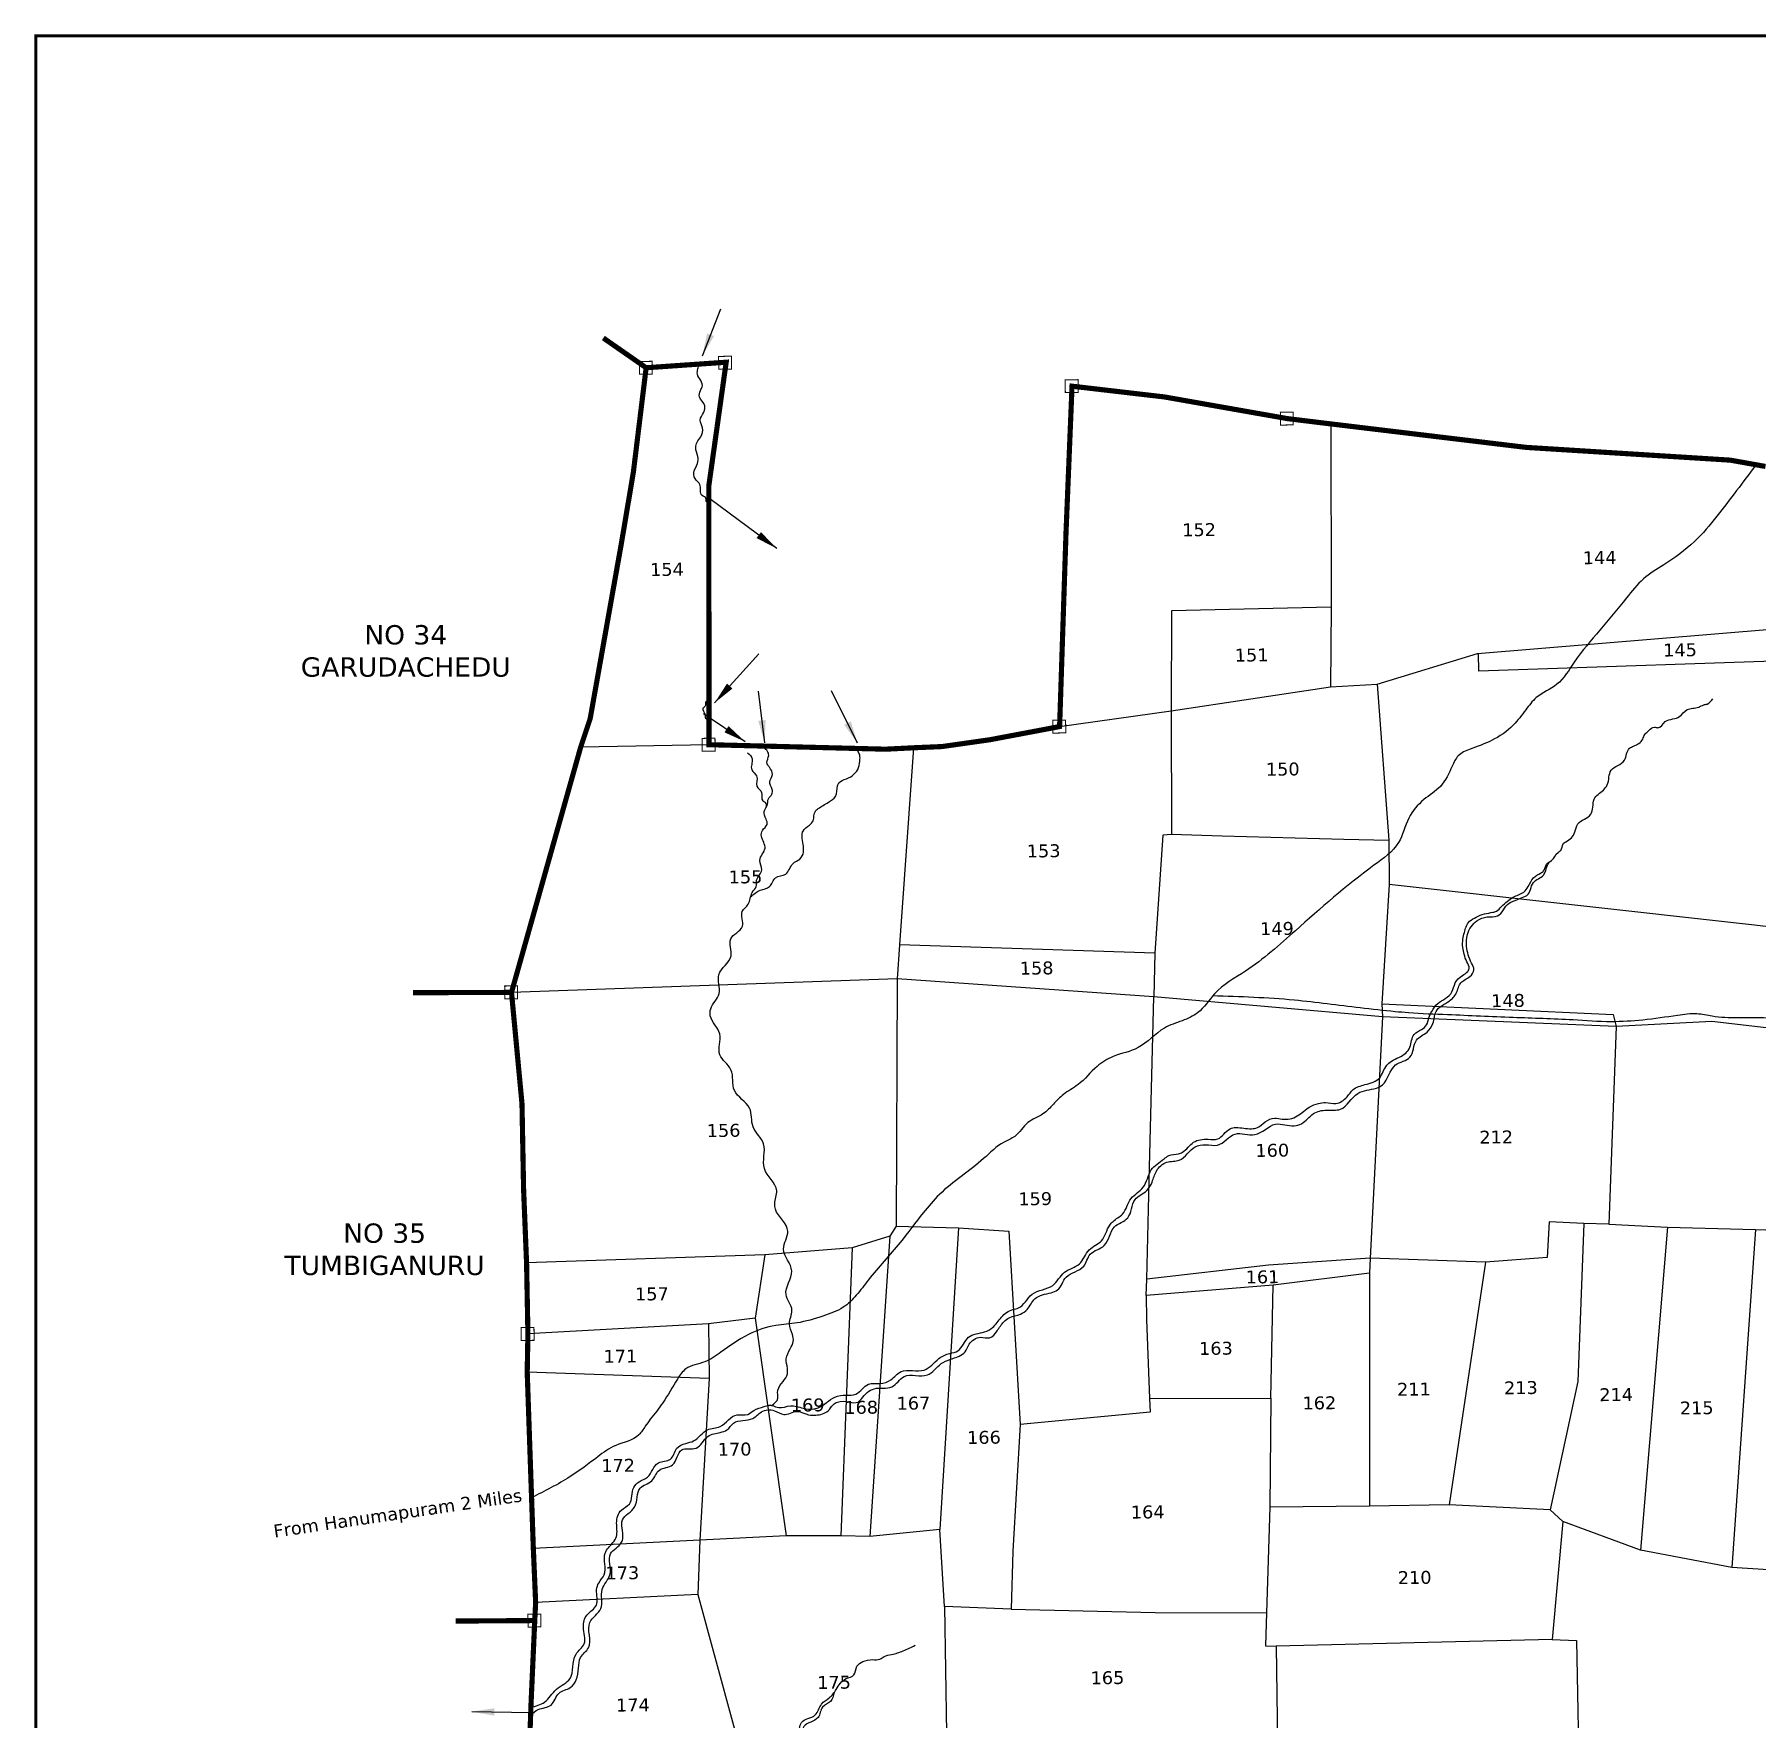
# Model space of a CAD drawing. Header units: inches. Extents: x 732949 to 750614, y 1640350 to 1646067.
# Drawn here: x 732949 to 735624, y 1643252 to 1645866 of the extents above; entities that cross this region are included whole.
import ezdxf
from ezdxf.enums import TextEntityAlignment as Align

# ---------------------------------------------------------------- set-up
doc = ezdxf.new("R2010")
doc.units = ezdxf.units.IN
doc.header["$MEASUREMENT"] = 0
doc.linetypes.add('ACAD_ISO02W100', pattern=[15, 12, -3])
for name, color, linetype in [('CSMark', 72, 'Continuous'), ('PLOT', 7, 'Continuous'), ('PLOT NO', 7, 'Continuous'), ('ROADS', 6, 'Continuous'), ('STRUCTURE', 5, 'Continuous'), ('TANKS-STREAM', 4, 'Continuous'), ('TEXT', 7, 'Continuous'), ('VILLAGE BOUNDRY', 5, 'Continuous'), ('VILLAGE STONES', 240, 'Continuous')]:
    doc.layers.add(name, color=color, linetype=linetype)
doc.styles.get("Standard").update_dxf_attribs({"font": 'verdana_0.ttf'})
doc.dimstyles.get("Standard").update_dxf_attribs({"dimtxt": 0.18, "dimasz": 35, "dimexe": 0.18, "dimexo": 0.0625, "dimgap": 0.09, "dimtad": 0, "dimtih": 1, "dimtoh": 1, "dimdec": 4, "dimzin": 0, "dimdsep": 46, "dimtxsty": 'Standard', "dimcen": 0.09, "dimadec": 0, "dimazin": 0, "dimtfac": 1, "dimtdec": 4, "dimtofl": 0, "dimtmove": 0, "dimatfit": 3, "dimfxl": 0, "dimtolj": 1, "dimtzin": 0, "dimarcsym": 0})

msp = doc.modelspace()

# ---------------------------------------------------------------- linework, layer by layer
at = {"layer": 'PLOT'}
for points in [[(734962.8, 1645261.1), (734963, 1644976.9), (734962.1, 1644853.2), (735034.6, 1644857.3), (735052.5, 1644614.8), (735053.4, 1644546.2), (735041.6, 1644360.9), (735042.6, 1644340.8), (735023.6, 1643965.9), (735022.6, 1643942.9), (735022.5, 1643581), (734867.7, 1643579.8), (734862.8, 1643415.6), (734861.3, 1643364.5), (734877.7, 1643363.8), (734879.8, 1643213.6)], [(735034.6, 1644857.3), (735190.2, 1644904.9), (735746.4, 1644950.8), (735741.8, 1644896), (735768.7, 1644897.5), (735815.7, 1645171.9)], [(734963, 1644976.9), (734715.4, 1644970.9), (734714.5, 1644815.8)], [(735768.7, 1644897.5), (736121.5, 1644836.9), (736288.1, 1644823.6), (736376.2, 1644811.2), (736353.5, 1644651.6), (736299.3, 1644403.3), (735616, 1644483.7), (735053.4, 1644546.2)], [(735741.8, 1644896), (735192.7, 1644877.3), (735191.7, 1644905)], [(734541.4, 1644791.3), (734714.5, 1644815.8), (734962.1, 1644853.2)], [(734714.5, 1644815.8), (734715.2, 1644623.7), (734701.5, 1644622.9), (734689.1, 1644439.6), (734687.9, 1644371.6)], [(733996.9, 1644763.2), (733797.7, 1644759.6)], [(734314.7, 1644758.4), (734292.6, 1644452.4), (734288.9, 1644399.6), (733690.2, 1644378.7)], [(735052.7, 1644614.3), (734982.6, 1644615.9), (734794.1, 1644621.2), (734715.2, 1644623.8)], [(734689.1, 1644439.6), (734292.6, 1644452.4)], [(734288.9, 1644399.5), (734287.8, 1644015.7), (734384.3, 1644013.3), (734462.5, 1644008.3), (734480.4, 1643707.7)], [(735042.6, 1644340.8), (734687.9, 1644371.6), (734288.9, 1644399.5)], [(736299.3, 1644403.3), (736266.8, 1644261.1), (736209.2, 1644266.8), (735877.3, 1644296.5), (735842.6, 1644300.1), (735554.5, 1644333.4), (735405.9, 1644325.6), (735042.6, 1644340.8)], [(735023.6, 1643965.9), (734866, 1643955.1), (734676.7, 1643933.3), (734680.8, 1644107.2), (734687.9, 1644371.6)], [(735041.6, 1644360.9), (735401.3, 1644344.2), (735405.9, 1644325.6)], [(735405.9, 1644325.6), (735394.2, 1644019), (735355.4, 1644020.2), (735301.7, 1644022.6), (735298.7, 1643967.2), (735202.6, 1643960), (735023.6, 1643965.9)], [(734287.8, 1644015.7), (734277.7, 1644000.4), (734219.5, 1643982.1), (734083.8, 1643971.4), (733713.6, 1643958.8)], [(734384.3, 1644013.3), (734355.6, 1643544.8)], [(735355.4, 1644020.2), (735346, 1643774.6), (735303.3, 1643575.6)], [(735394.2, 1644019), (735485.5, 1644014.4), (735622.3, 1644010.8), (735829.6, 1644003.8), (735868.1, 1644010.2), (735942.3, 1644006.8), (736211.9, 1644004.2)], [(735485.5, 1644014.4), (735443.7, 1643513.1)], [(734277.7, 1644000.4), (734246.6, 1643534)], [(735622.3, 1644010.8), (735585.1, 1643486.2)], [(734083.8, 1643971.4), (734068.8, 1643873.2), (733996.3, 1643864.4), (733715.7, 1643848.5)], [(734219.5, 1643982.1), (734201.4, 1643534.9)], [(735202.6, 1643960), (735146.5, 1643583.2)], [(735022.6, 1643942.9), (734872.8, 1643924), (734675.9, 1643908.4), (734676.7, 1643933.3)], [(734675.9, 1643908.4), (734676.5, 1643870.8), (734681.2, 1643748.4), (734869.6, 1643748.9), (734872.8, 1643924)], [(733996.3, 1643864.4), (733997, 1643779.1), (733982.7, 1643528.4)], [(734068.8, 1643873.2), (734116.7, 1643535.3)], [(733997, 1643779.1), (733714.6, 1643789.3)], [(734681.2, 1643748.4), (734682.1, 1643727), (734480.4, 1643707.7), (734468.6, 1643511.3), (734466.3, 1643421.5), (734689.7, 1643416.1), (734862.8, 1643415.6)], [(734869.6, 1643748.9), (734867.7, 1643579.8)], [(735323, 1643557.3), (735303.3, 1643575.6), (735146.5, 1643583.2), (735022.5, 1643581)], [(734466.3, 1643421.5), (734362.9, 1643425.2), (734355.6, 1643544.8), (734246.6, 1643534), (734201.4, 1643534.9), (734116.7, 1643535.3), (733982.7, 1643528.4), (733724.1, 1643515.7)], [(736116.3, 1643483.5), (735895.7, 1643477.2), (735723.7, 1643477.4), (735585.1, 1643486.2), (735443.7, 1643513.1), (735323, 1643557.3), (735306.1, 1643374), (734877.7, 1643363.8)], [(733982.7, 1643528.4), (733979.5, 1643444), (734061.8, 1643141.8)], [(733979.5, 1643444), (733727.7, 1643431.6)], [(734362.9, 1643425.2), (734365.5, 1643228.7), (734362.5, 1643075)], [(735306.1, 1643374), (735344.2, 1643372.7), (735348.9, 1643125.5), (735344.2, 1643048.3), (735520.1, 1643051.6)]]:
    msp.add_lwpolyline(points, dxfattribs=at)
at = {"layer": 'ROADS'}
for points in [[(735622.8, 1645197.7), (735562.2, 1645118), (735527.4, 1645078.5), (735479.6, 1645042.5), (735448.1, 1645020.5), (735421.6, 1644991), (735380.4, 1644941), (735340.7, 1644891.5), (735313.7, 1644856.9), (735281.7, 1644836.2), (735265.2, 1644817.2), (735246, 1644793.6), (735212.3, 1644769.7), (735178.8, 1644756.2), (735160.4, 1644745.8), (735151.1, 1644729.9), (735132.7, 1644698.4), (735107.1, 1644677.9), (735083.6, 1644649.1), (735067.7, 1644611.3), (735029.6, 1644576), (734907.6, 1644474.5), (734830.2, 1644411.8), (734781.9, 1644376.4), (734755.8, 1644347), (734731.9, 1644334.7), (734704.1, 1644323.2), (734663.4, 1644292.9), (734624.8, 1644279.2), (734599.7, 1644263.9), (734570, 1644235.5), (734547.3, 1644220.2), (734531.8, 1644205.3), (734515.5, 1644190.1), (734492.1, 1644176.5), (734471.7, 1644155.2), (734455.2, 1644146.3), (734423.4, 1644120.7), (734354.8, 1644065), (734329.6, 1644036.5), (734293.7, 1643990.6), (734244.5, 1643932.3), (734225.7, 1643908.5), (734205.2, 1643889.9), (734173.8, 1643876.3), (734133.6, 1643865.6), (734100.6, 1643861.6), (734058.2, 1643847.6), (734015.5, 1643820.3), (733990.5, 1643805.3), (733960.8, 1643794.1), (733947.8, 1643778.4), (733925.1, 1643741.7), (733905.8, 1643716.1), (733897.8, 1643705.2), (733888, 1643691.8), (733852.1, 1643675.5), (733824.1, 1643657.7), (733781.3, 1643627), (733721.4, 1643594.4)], [(733643.8, 1642302.4), (733768.7, 1642294.5), (733858.7, 1642296.8), (733967.9, 1642293.2), (734054.2, 1642296.4), (734136.2, 1642289.6), (734166.7, 1642281.2), (734194.9, 1642280.6), (734238.4, 1642280.5), (734319.8, 1642275.3), (734415.1, 1642269), (734462, 1642266.4), (734516.1, 1642265.8), (734551.1, 1642270.3), (734585.2, 1642275.3), (734621.9, 1642269.9), (734639.3, 1642267.9), (734676.7, 1642274.9), (734702.7, 1642281.1), (734733.4, 1642282.4), (734799.5, 1642282), (734845.1, 1642283.4), (734923.5, 1642285.3), (734985.2, 1642290.1), (735034.6, 1642309.3), (735110.9, 1642337.3), (735181.3, 1642366), (735249, 1642390.7), (735342.2, 1642426.3), (735408.6, 1642458.8), (735464.6, 1642480.4), (735499, 1642492), (735613.2, 1642521.3), (735711.8, 1642541.1), (735763, 1642545.1), (735814.2, 1642544.5), (735882.8, 1642543.8), (735946.4, 1642543.6), (736031.1, 1642549.6), (736073, 1642550.4), (736106.5, 1642555.4), (736144.7, 1642548.1), (736180.2, 1642543), (736215.4, 1642541.8), (736266.9, 1642547.1), (736302.5, 1642550.3), (736315.3, 1642545.8), (736336, 1642529), (736353.1, 1642528), (736384.9, 1642534.9), (736406, 1642535.1), (736433.1, 1642528.9), (736473.7, 1642537.2), (736502.1, 1642550.9), (736534.9, 1642557.5), (736566.2, 1642563.1), (736582, 1642563.9), (736619.5, 1642583.4), (736649, 1642588.7), (736665, 1642601), (736699.4, 1642606.4), (736735.3, 1642609), (736765.2, 1642605), (736808.1, 1642612.7), (736858.9, 1642622.6), (736899, 1642618.7), (736931.8, 1642624.4), (736949.6, 1642642), (736963.7, 1642660.1), (736992.3, 1642675.3), (737062.4, 1642706.1), (737115.3, 1642719.1), (737205.3, 1642745.6), (737225.7, 1642753.6), (737252.2, 1642779.8), (737269.8, 1642790.6), (737306.6, 1642797.8), (737338.4, 1642811.6), (737382.6, 1642829.8), (737444.4, 1642849.9), (737496.9, 1642869.1), (737519.1, 1642881.8), (737548, 1642903.2), (737578, 1642913.5), (737616.7, 1642921.1), (737685.4, 1642936.9), (737729, 1642955.4), (737760.2, 1642964.2), (737806.4, 1642969.1), (737840.4, 1642986.6), (737884.8, 1642992.3), (737944.2, 1643008.5), (737983.4, 1643029.8), (738018.5, 1643047.5), (738040.6, 1643051.9), (738096.4, 1643047.5), (738233.7, 1643038.8), (738301.8, 1643039.9), (738410.5, 1643041.5), (738558.3, 1643031), (738585, 1643027.8), (738643.3, 1643028.5), (738708, 1643024.6), (738742.8, 1643021.8), (738801.7, 1643020), (738861.2, 1643032.4), (738901.9, 1643031.6), (738956.2, 1643027.2), (739051.2, 1643014.1), (739139.6, 1643003.2), (739173.7, 1642997.3), (739213.7, 1642977), (739229.7, 1642972.4), (739306.1, 1642967.6), (739366.4, 1642962.7), (739441.1, 1642963.2), (739507.3, 1642967.5), (739541.6, 1642974.8), (739572.9, 1642991.3), (739616.9, 1643004.4), (739734.6, 1643025.4), (739802.2, 1643040.1), (739837.5, 1643048.7), (739886.1, 1643048.4), (739955.9, 1643053.3), (740026.5, 1643058.3), (740075.6, 1643066.1), (740120, 1643076.1), (740146.3, 1643087.7), (740190.1, 1643112), (740231, 1643148.4), (740256.4, 1643174.4), (740295.8, 1643224), (740330.4, 1643258.8), (740374.2, 1643297.7), (740427, 1643340.9), (740472, 1643381.7), (740520.8, 1643422.2), (740537.9, 1643443.9), (740567.6, 1643488), (740609, 1643542), (740644.9, 1643576.1), (740707.6, 1643616.1), (740759.3, 1643650.4), (740828.8, 1643697.8), (740900.1, 1643747.2), (740980.4, 1643789.4), (741040.5, 1643815.8), (741093.1, 1643848.2), (741115.6, 1643869.6), (741137.7, 1643899.7), (741167.9, 1643963.5), (741178.4, 1644003.9), (741190.2, 1644080), (741192, 1644110.3), (741196.9, 1644126.4), (741226.2, 1644158.3), (741279.3, 1644203.2), (741333.1, 1644244.2), (741374.4, 1644270.2), (741457.9, 1644320.3), (741519.3, 1644354.1), (741540.6, 1644363.8), (741558, 1644388), (741620.7, 1644437.1), (741655.3, 1644470), (741676.8, 1644498.8), (741685.8, 1644538.6), (741698.8, 1644558.6), (741709.3, 1644578), (741733.6, 1644612.8), (741749.5, 1644648.6), (741768.7, 1644690.8)], [(734779.4, 1644373.7), (734906, 1644367.1), (735008.2, 1644355), (735062.7, 1644349.2), (735083.2, 1644347.4), (735143.9, 1644344.4), (735245.7, 1644340.1), (735338.7, 1644336.4), (735398, 1644333.6), (735447.1, 1644336.3), (735501.2, 1644343.5), (735531.2, 1644345.9), (735554.8, 1644342.1), (735594.4, 1644339.7), (735634.4, 1644339.5), (735655.8, 1644338.1), (735706.2, 1644327.4), (735737.8, 1644321.2), (735757.8, 1644322.6), (735781.8, 1644318), (735810.6, 1644320), (735836.8, 1644318), (735882.8, 1644310.1), (735903.9, 1644303.9), (735951, 1644283.3), (735995, 1644264.6), (736048.2, 1644252.7), (736078.9, 1644247.3), (736100.6, 1644246.5), (736119.4, 1644245.9), (736145.8, 1644239.4), (736176.9, 1644234.8), (736199.6, 1644235.5), (736234.3, 1644231.4), (736299.4, 1644216.1), (736346.8, 1644209), (736386, 1644210.9), (736410.3, 1644207.3), (736446.6, 1644197.2), (736482.5, 1644187.1), (736546, 1644167), (736603, 1644150.1), (736622.9, 1644144.6), (736665.4, 1644140), (736708.8, 1644131.4), (736762, 1644123.6), (736828.5, 1644113), (736854.1, 1644111.9), (736887.4, 1644106.5), (736906.2, 1644102.2), (736936.2, 1644099), (736983.3, 1644093.4), (737023.4, 1644090.6), (737070.6, 1644086.4), (737111.7, 1644080.1), (737162.3, 1644072), (737202.8, 1644062.2), (737233.5, 1644050.2), (737253.2, 1644031.6), (737269.6, 1644022.5), (737292.1, 1644016.4), (737317.7, 1644013.8), (737354.1, 1644008.1), (737406.5, 1643997.7), (737473.9, 1643982.9), (737509.8, 1643975.1), (737580.7, 1643966.2), (737636.6, 1643955.9), (737668, 1643952), (737702.9, 1643945.6), (737746.8, 1643948), (737814.8, 1643947.8), (737852.1, 1643947.6), (737884.8, 1643939.1), (737916.6, 1643929.8), (737949.3, 1643928.9), (737965.2, 1643925.6), (738000.7, 1643914.7), (738036.1, 1643906.2), (738064.4, 1643900.4), (738089.8, 1643891.4), (738132, 1643869.6), (738178.6, 1643856.3), (738232.8, 1643840.7), (738298.5, 1643826.2), (738376.5, 1643801.6), (738429.2, 1643786.7), (738498.9, 1643765.2), (738596.2, 1643736.9), (738676.3, 1643714.6), (738747.1, 1643692.3), (738827.5, 1643667.6), (738891.2, 1643640.8), (738967.5, 1643609.7), (739017.7, 1643588.6), (739035.8, 1643576.7), (739065.5, 1643563.1), (739120.2, 1643540.1), (739178.5, 1643511.7), (739233.7, 1643485.6), (739285.4, 1643465.5), (739311.9, 1643455.7), (739357.1, 1643432.2), (739436.3, 1643395.1), (739457.8, 1643383.6), (739498.4, 1643367.6), (739538.4, 1643355.9), (739583.5, 1643338.5), (739639.6, 1643313.1), (739713.2, 1643278.7), (739765.1, 1643253.8), (739857.9, 1643213.4), (739902.9, 1643191.1), (739937.8, 1643185.7), (739978, 1643172), (739982.2, 1643169.4), (739983.5, 1643164.7), (739985.8, 1643129.5), (739984.8, 1643108.9), (739981.1, 1643071.4), (739982, 1643055)]]:
    msp.add_spline(points, degree=3, dxfattribs=at)
at = {"layer": 'STRUCTURE', "color": 5, "const_width": 4.24}
msp.add_lwpolyline([(732951.5, 1645863.5), (750522.7, 1645863.5), (750522.7, 1640351.9), (732951.5, 1640351.9)], close=True, dxfattribs=at)
at = {"layer": 'TANKS-STREAM'}
for points in [[(733995.8, 1645139), (733992.7, 1645140.7), (733992.2, 1645145.7), (733986.4, 1645149.9), (733982.5, 1645167.3), (733977, 1645173.6), (733973.2, 1645185.3), (733979, 1645199.8), (733979.5, 1645210.8), (733976.3, 1645224.5), (733978.4, 1645232.6), (733984.4, 1645241.3), (733986.9, 1645254.8), (733983.3, 1645267), (733988.5, 1645278.4), (733990.1, 1645283), (733990.3, 1645289.4), (733982.2, 1645303), (733983.7, 1645313.1), (733986.4, 1645318.6), (733984.2, 1645328.3), (733978.8, 1645338.5), (733979.8, 1645346.8), (733981.7, 1645353.2)], [(733720.4, 1643269), (733741.6, 1643277), (733760.2, 1643297.2), (733781.1, 1643313.5), (733790.4, 1643351.4), (733803.2, 1643367.6), (733801.8, 1643393.6), (733807.4, 1643412.2), (733822.1, 1643427.4), (733822.4, 1643451.4), (733825.8, 1643461.9), (733834, 1643474.5), (733835.7, 1643508.3), (733847.8, 1643524.7), (733853.1, 1643534.2), (733853.5, 1643554.9), (733860.8, 1643575.2), (733873.2, 1643584.5), (733880, 1643610.3), (733888.4, 1643619), (733901.5, 1643626.4), (733918.3, 1643648.3), (733937, 1643654.1), (733946.7, 1643670.6), (733960.8, 1643678.7), (733973, 1643682.4), (733994.5, 1643699.7), (734014.1, 1643704.8), (734040.8, 1643723), (734057.2, 1643723.6), (734066.5, 1643729.7), (734082.5, 1643735.7), (734090.1, 1643737.7), (734095.4, 1643737.3), (734105.2, 1643734.1), (734123.3, 1643737), (734143, 1643733.3), (734159.5, 1643732), (734166.3, 1643733.8), (734192.4, 1643750.3), (734210.1, 1643753.5), (734224.9, 1643755.1), (734244.7, 1643770.6), (734262.5, 1643771.6), (734279.4, 1643777.5), (734295.1, 1643790), (734331.2, 1643792.5), (734353.9, 1643810.3), (734370.9, 1643818.4), (734383.4, 1643822.3), (734399.9, 1643843.4), (734425, 1643851.7), (734437.1, 1643858.3), (734451.2, 1643874.7), (734459.1, 1643881.7), (734468.8, 1643886.4), (734477.4, 1643888.8), (734498.6, 1643910.1), (734530.8, 1643923.9), (734549.1, 1643944.3), (734572.1, 1643957.3), (734587.5, 1643979.2), (734606.3, 1643993), (734619.4, 1644017.6), (734624.4, 1644023.3), (734639, 1644034.5), (734652.7, 1644058.9), (734671.3, 1644076.1), (734683.7, 1644103.1), (734703.6, 1644120.2), (734711.2, 1644125.4), (734726.1, 1644128.2), (734732.1, 1644130.6), (734749.5, 1644146), (734772.1, 1644150.7), (734786.9, 1644151.3), (734806.2, 1644167), (734815, 1644168.9), (734839.5, 1644167), (734848.5, 1644168.9), (734860.7, 1644177.7), (734875.5, 1644183.4), (734887, 1644182), (734899.2, 1644182.4), (734910.5, 1644186.9), (734930.1, 1644201), (734943.2, 1644206.2), (734954.4, 1644207.7), (734970.5, 1644206.2), (734987.8, 1644216.5), (734997.2, 1644227.7), (735015.6, 1644235.5), (735038.5, 1644246.3), (735049.4, 1644265.5), (735056.7, 1644271.9), (735079, 1644284.6), (735085.2, 1644293.6), (735092, 1644313.4), (735103.5, 1644321.2), (735111.4, 1644328.4), (735114.9, 1644339.4), (735119.4, 1644349.1), (735128.6, 1644361.5), (735140.4, 1644369.3), (735150.7, 1644379.6), (735155.9, 1644393.5), (735166.9, 1644404.8), (735175.3, 1644411.3), (735177.4, 1644416), (735173.9, 1644426.2), (735169.7, 1644437.9), (735167.6, 1644448.6), (735167.7, 1644461.5), (735170, 1644471.7), (735172.7, 1644480.5), (735178.2, 1644489.1), (735188.2, 1644495.4), (735201.2, 1644500.6), (735214.4, 1644503.1), (735219.7, 1644504.9), (735227.6, 1644512), (735236.7, 1644520), (735245.7, 1644526.5), (735262.1, 1644534.3), (735269.2, 1644543.2), (735277.4, 1644556.6), (735288.4, 1644564), (735293.1, 1644567.3), (735297.6, 1644577.6), (735305.5, 1644583.4), (735315.6, 1644595.9), (735319.9, 1644599.2), (735323.3, 1644609.2), (735327.6, 1644612.5), (735336.3, 1644618.6), (735341.4, 1644627.7), (735346.2, 1644640.2), (735366.3, 1644655.1), (735369.6, 1644666.3), (735371.5, 1644678.6), (735385.8, 1644692.8), (735391.9, 1644700.7), (735398, 1644723.6), (735418.5, 1644739), (735426.4, 1644757.6), (735432.8, 1644760.9), (735447, 1644771.7), (735450.4, 1644779.2), (735456.6, 1644785.2), (735465.2, 1644790.5), (735470.5, 1644789.5), (735482, 1644799), (735493.9, 1644803.1), (735504, 1644807), (735516, 1644817.6), (735533.9, 1644821.4), (735541.7, 1644825), (735547, 1644826.2), (735555.8, 1644834.6)], [(733996.9, 1644833), (733991.4, 1644828.1), (733991.1, 1644823.3), (733987.5, 1644819.8), (733990.9, 1644809.2), (733992.9, 1644803.5), (733996.9, 1644802.4), (733996.3, 1644802.4)], [(734094.3, 1643737.5), (734103.8, 1643748.6), (734103.5, 1643757.1), (734109.5, 1643771.7), (734117.8, 1643783.7), (734118.8, 1643795), (734116.9, 1643809.9), (734123.1, 1643825.6), (734127.7, 1643836.9), (734126.5, 1643847.9), (734121.7, 1643864.1), (734125.8, 1643885.1), (734116.5, 1643909.6), (734125.5, 1643946.1), (734112.7, 1643980.2), (734119.3, 1644008), (734100, 1644042.2), (734098.9, 1644050.2), (734102, 1644070.9), (734082.9, 1644105.3), (734081.7, 1644143.4), (734065.3, 1644170.2), (734060, 1644198.9), (734036.3, 1644226.5), (734031, 1644258.7), (734013.7, 1644281.8), (734013.5, 1644314.4), (733998.9, 1644342.2), (733999.6, 1644353.3), (734012.8, 1644377), (734012.2, 1644406.2), (734031.2, 1644435.2), (734030.7, 1644461.7), (734048.8, 1644481.3), (734048.5, 1644504.3), (734057.8, 1644515.5), (734064.1, 1644533.8), (734070.3, 1644543), (734070.9, 1644552.9), (734078.9, 1644568.8), (734075.8, 1644583.5), (734083.9, 1644602.4), (734078.4, 1644621), (734079.8, 1644630), (734087.1, 1644639.5), (734085.6, 1644647.6), (734082.7, 1644659.6), (734087.7, 1644670.7), (734089.1, 1644679.3), (734094.6, 1644686.4), (734095, 1644693.8), (734091.3, 1644705.6), (734095.4, 1644716.7), (734090.7, 1644728.2), (734086.9, 1644735.5), (734089.6, 1644746.4), (734087.5, 1644753.4), (734083.4, 1644758.3), (734082.1, 1644761)], [(734056.9, 1644750.6), (734064, 1644741.2), (734063.2, 1644724.2), (734070.9, 1644714.6), (734071.1, 1644698.9), (734078.7, 1644688.8), (734080.4, 1644676.3), (734084, 1644673.7), (734085.3, 1644665.5)], [(734061.5, 1644526.9), (734076.6, 1644537.3), (734090.9, 1644542.9), (734100.4, 1644556.6), (734116, 1644562.4), (734127.4, 1644578.7), (734138.2, 1644585.6), (734143.6, 1644596.5), (734141.5, 1644620.5), (734143, 1644629.2), (734152.9, 1644638.2), (734158.6, 1644645.2), (734162.1, 1644660.2), (734166.4, 1644663.9), (734182.5, 1644673.9), (734193.5, 1644683), (734196.5, 1644699.4), (734198.7, 1644704.1), (734210.3, 1644710.2), (734222.6, 1644717.7), (734229.2, 1644727.6), (734231.4, 1644740.8), (734230.5, 1644748.6), (734227.7, 1644754.5), (734227.8, 1644757.3)], [(733719.9, 1643256.6), (733731.8, 1643265.5), (733751.6, 1643272.5), (733764, 1643291), (733781.5, 1643299.6), (733790.7, 1643311.4), (733794.4, 1643329.9), (733797.6, 1643346.5), (733809.6, 1643361.1), (733811.9, 1643400.8), (733828.8, 1643422.3), (733831, 1643451.9), (733843.1, 1643474.8), (733844.1, 1643507.3), (733861.2, 1643525.2), (733863.1, 1643532.1), (733862.6, 1643560.1), (733881.4, 1643579.8), (733890, 1643609), (733908, 1643620.7), (733920, 1643637.2), (733940.4, 1643645.3), (733954.6, 1643668.6), (733976.8, 1643671.4), (733995.3, 1643689.5), (734014.5, 1643695.7), (734024.8, 1643699.5), (734035, 1643710.1), (734065, 1643717.4), (734078.4, 1643727.4), (734098.8, 1643729.3), (734112.9, 1643723.5), (734134, 1643728.3), (734151.5, 1643723), (734163, 1643722.4), (734181.8, 1643729.3), (734189.5, 1643738.4), (734196.5, 1643742.8), (734214.7, 1643743), (734228.4, 1643742.8), (734233.6, 1643747.9), (734253.6, 1643763.5), (734280.9, 1643766.4), (734300, 1643782.4), (734336, 1643784.9), (734357.4, 1643802.4), (734385.4, 1643814.1), (734394.5, 1643820.8), (734401, 1643832.4), (734418.4, 1643843.4), (734432.6, 1643842.6), (734444.4, 1643853.3), (734454.8, 1643867.4), (734463.3, 1643873.7), (734480.6, 1643879.2), (734491, 1643886.6), (734503.2, 1643903.3), (734528.4, 1643912.5), (734538.3, 1643916.8), (734551.6, 1643936.7), (734578.9, 1643953.7), (734589.1, 1643972.3), (734610.7, 1643985.8), (734626.6, 1644014.7), (734647.1, 1644028.6), (734658.6, 1644057.1), (734676.9, 1644071.2), (734685, 1644084.3), (734691.7, 1644101.3), (734708, 1644115), (734727.2, 1644118.2), (734752.1, 1644139), (734768, 1644142.3), (734786.8, 1644141.6), (734813.8, 1644158.8), (734844.6, 1644157.9), (734876.9, 1644174.1), (734905.7, 1644171.6), (734916.9, 1644174.9), (734935.7, 1644190.5), (734955.9, 1644196), (734977.4, 1644197.3), (735004.6, 1644221.9), (735033.3, 1644230.2), (735042.9, 1644235.2), (735063.2, 1644266), (735085.5, 1644278.1), (735095.8, 1644304.5), (735112, 1644317.2), (735121.2, 1644330.5), (735126.1, 1644349.2), (735146.4, 1644365.3), (735157.5, 1644377.7), (735164.7, 1644393.7), (735178.4, 1644403.1), (735184.8, 1644413.9), (735181.2, 1644424.1), (735173.5, 1644449.9), (735174.8, 1644468.6), (735189.5, 1644489.8), (735205.4, 1644495.9), (735221.5, 1644497.5), (735239.3, 1644517.2), (735252.3, 1644522.7), (735262.4, 1644527.1), (735267.2, 1644529.3), (735277.1, 1644549.3), (735292.8, 1644560.9), (735299.1, 1644576), (735302.4, 1644581.4)], [(733715.9, 1643137.5), (733728.4, 1643129.6), (733745.5, 1643129), (733758.7, 1643124.6), (733770.7, 1643127.1), (733778.5, 1643124.9), (733783.6, 1643126.3), (733791.8, 1643123.6), (733799.6, 1643125.8), (733809.9, 1643122.5), (733820, 1643124.6), (733835.4, 1643122), (733850.4, 1643124.1), (733862.4, 1643120.2), (733876.3, 1643122.1), (733894.2, 1643119.7), (733903.6, 1643125.5), (733917.8, 1643125.6), (733947.7, 1643126.6), (733968.3, 1643125.7), (733980.5, 1643129.4), (733989.1, 1643133.8), (734001.6, 1643133.3), (734013.2, 1643141.7), (734026, 1643141.4), (734032.2, 1643145.4), (734039.1, 1643145.8), (734048.8, 1643152.6), (734055.1, 1643154.7), (734062, 1643161.4), (734065.3, 1643164), (734079.9, 1643168.5), (734090.7, 1643186.6), (734110.1, 1643194.7), (734120.6, 1643219.7), (734134.3, 1643227.1), (734140.5, 1643245.4), (734161.9, 1643257), (734171.8, 1643274), (734183.7, 1643283.6), (734194.5, 1643296.7), (734209.7, 1643313.4), (734222, 1643319.3), (734226.7, 1643332.6), (734235.8, 1643339.9), (734251, 1643342.9), (734262.4, 1643343.9), (734269, 1643347.8), (734280.3, 1643350.8), (734298.6, 1643356.7), (734317, 1643365.2)], [(734191.3, 1643292), (734185.4, 1643278), (734173.4, 1643269.3), (734166.3, 1643253.1), (734144.1, 1643239), (734138.1, 1643221.8), (734120.7, 1643208.6), (734117.2, 1643190.3), (734096.6, 1643180.6), (734083.3, 1643163.8), (734065.5, 1643158.4), (734059.7, 1643149.8), (734047.8, 1643148.3), (734040.3, 1643141), (734039.6, 1643138.3), (734047.1, 1643136.2), (734061.2, 1643134), (734084.1, 1643120.2), (734098.9, 1643119.4), (734119.8, 1643107.3), (734140.5, 1643102.7), (734172.4, 1643085.5), (734179.3, 1643084.7), (734197.4, 1643073.2), (734210, 1643071.7), (734221.1, 1643065.2), (734231.3, 1643064.8), (734247, 1643055.5), (734257.5, 1643055.1), (734267.4, 1643049.3), (734283.7, 1643052), (734302.2, 1643043.4), (734320, 1643047.4), (734343.3, 1643043.4), (734348.4, 1643042.1), (734357.5, 1643033.2), (734367.7, 1643031.6), (734383, 1643013.5), (734391.8, 1643004.7), (734405.9, 1643004.2), (734412.5, 1643003), (734419.7, 1642997.5), (734426.7, 1642993.2), (734436.8, 1642993), (734443.9, 1642995.8), (734451.9, 1642996.2), (734459.2, 1642996.5), (734476.4, 1642985.4), (734501.4, 1642988.1), (734523.9, 1642975.2), (734545.6, 1642975.8), (734568, 1642963.2), (734575.6, 1642962.9), (734585.9, 1642967.3), (734601, 1642982.4), (734614.1, 1642986.6), (734623, 1642989.1), (734633.3, 1642986.4), (734652.5, 1642990.7), (734667.2, 1642985), (734680.6, 1642986.4), (734691.2, 1642982.3), (734696.7, 1642974.1), (734696.4, 1642959.7), (734694, 1642948), (734693.2, 1642934.5), (734697, 1642927.5), (734699.3, 1642924), (734707.6, 1642923), (734707.4, 1642922.9)]]:
    msp.add_spline(points, degree=3, dxfattribs=at)
at = {"layer": 'VILLAGE BOUNDRY', "linetype": 'ACAD_ISO02W100', "ltscale": 2, "const_width": 8}
for points in [[(733832.8, 1645394.5), (733899.3, 1645348.3)], [(733716.3, 1643157.2), (733720.6, 1643275.7), (733726.3, 1643403.6), (733727.7, 1643431.6), (733724.1, 1643515.7), (733714.6, 1643789.3), (733715.7, 1643848.5), (733713.6, 1643958.8), (733709, 1644072.6), (733706.5, 1644205.8), (733690.2, 1644378.7), (733797.7, 1644759.6), (733812.4, 1644803.7), (733861, 1645076.5), (733879.4, 1645185.7), (733899.3, 1645348.3), (734023.6, 1645356.9), (733996.7, 1645165.5), (733996.9, 1644763.2), (734271.1, 1644756.2), (734314.7, 1644758.4), (734358.9, 1644760.3), (734433.8, 1644771), (734541.4, 1644791.3), (734551.4, 1645093.7), (734560.7, 1645319.7), (734704.1, 1645303), (734894.8, 1645269.4), (734962.8, 1645261.1), (735265.8, 1645224.7), (735582.9, 1645204.9), (735637.6, 1645195.1)], [(733690.2, 1644378.7), (733537, 1644378.2)], [(733726.3, 1643403.6), (733603.3, 1643402.8)]]:
    msp.add_lwpolyline(points, dxfattribs=at)
at = {"layer": 'VILLAGE STONES', "const_width": 1.59}
for points in [[(733888.7, 1645358.1), (733908.6, 1645358.3), (733908.8, 1645338.4), (733888.9, 1645338.2)], [(734011.8, 1645365.9), (734031.8, 1645366.2), (734032, 1645346.3), (734012.1, 1645346)], [(734550.1, 1645329.6), (734570, 1645329.8), (734570.2, 1645309.9), (734550.3, 1645309.7)], [(734884.2, 1645279.2), (734904.1, 1645279.5), (734904.3, 1645259.6), (734884.4, 1645259.3)], [(734530.8, 1644801.1), (734550.7, 1644801.4), (734551, 1644781.5), (734531, 1644781.2)], [(733986.3, 1644773), (734006.2, 1644773.3), (734006.4, 1644753.3), (733986.5, 1644753.1)], [(733679.6, 1644388.6), (733699.5, 1644388.8), (733699.7, 1644368.9), (733679.8, 1644368.7)], [(733705.1, 1643858.3), (733725.1, 1643858.5), (733725.3, 1643838.6), (733705.4, 1643838.4)], [(733715.7, 1643413.4), (733735.6, 1643413.7), (733735.8, 1643393.8), (733715.9, 1643393.5)]]:
    msp.add_lwpolyline(points, close=True, dxfattribs=at)

# ---------------------------------------------------------------- texts
at = {"layer": 'PLOT NO'}
for s, p in [('152', (734758, 1645096.9)), ('144', (735380.1, 1645053.6)), ('154', (733931.6, 1645035.3)), ('151', (734839.6, 1644902.4)), ('145', (735504.9, 1644910.3)), ('150', (734887.9, 1644725.3)), ('153', (734516.6, 1644598.4)), ('155', (734053.6, 1644558)), ('149', (734878.9, 1644477.8)), ('158', (734505.7, 1644416.5)), ('148', (735237.7, 1644366)), ('156', (734019.6, 1644164.4)), ('212', (735219.4, 1644154.2)), ('160', (734871.7, 1644133.6)), ('159', (734503.5, 1644058.4)), ('161', (734856.5, 1643937.1)), ('157', (733908.2, 1643910.7)), ('163', (734784.1, 1643826.2)), ('171', (733859.3, 1643814)), ('211', (735091.6, 1643762.8)), ('213', (735257.7, 1643765.1)), ('169', (734150.2, 1643738.2)), ('167', (734314.4, 1643741.1)), ('162', (734944.8, 1643741.5)), ('214', (735405.7, 1643754.4)), ('168', (734233.3, 1643734.6)), ('215', (735530.8, 1643733.8)), ('166', (734423.9, 1643688)), ('170', (734036.7, 1643669.6)), ('172', (733855.8, 1643644.4)), ('164', (734678.2, 1643572.2)), ('173', (733862.4, 1643477.7)), ('210', (735092.8, 1643470.5)), ('175', (734191.1, 1643307.7)), ('165', (734615.7, 1643314.9)), ('174', (733878.7, 1643272.6))]:
    msp.add_text(s, height=20, rotation=0.6838, dxfattribs=at).set_placement(p, align=Align.MIDDLE_CENTER)
at = {"layer": 'PLOT NO', "char_height": 30, "width": 274.44, "attachment_point": 2}
for s, insert in [('{\\C1;NO 34\\PGARUDACHEDU}', (733526, 1644948.8)), ('{\\C1;NO 35\\PTUMBIGANURU}', (733493.1, 1644020))]:
    msp.add_mtext(s, dxfattribs=dict(at, insert=insert))
at = {"layer": 'TEXT', "color": 0, "insert": (733507.2, 1643613.2), "char_height": 20, "width": 455.821, "attachment_point": 2, "rotation": 8.3055}
msp.add_mtext('\\A1;{\\C1;\\P}From Hanumapuram 2 Miles{\\C1; }', dxfattribs=at)

# ---------------------------------------------------------------- leaders
at = {"layer": 'CSMark', "color": 5}
for points in [[(733986.6, 1645366.9), (734015.2, 1645440)], [(733628.4, 1643262.2), (733720.8, 1643261)]]:
    msp.add_leader(points, dimstyle='Standard', override={"dimgap": 0.09, "dimtad": 0}, dxfattribs=at)
at = {"layer": 'CSMark', "color": 4}
for points in [[(734102.3, 1645067.7), (733998.3, 1645144.7)], [(734005.7, 1644828.2), (734074.4, 1644904.3)], [(734083.4, 1644766.1), (734073.6, 1644846.2)], [(734227.5, 1644765.3), (734187.4, 1644847)], [(734053.2, 1644767.7), (733988.5, 1644811.1)]]:
    msp.add_leader(points, dimstyle='Standard', override={"dimgap": 0.09, "dimtad": 0}, dxfattribs=at)

doc.saveas('drawing.dxf')
